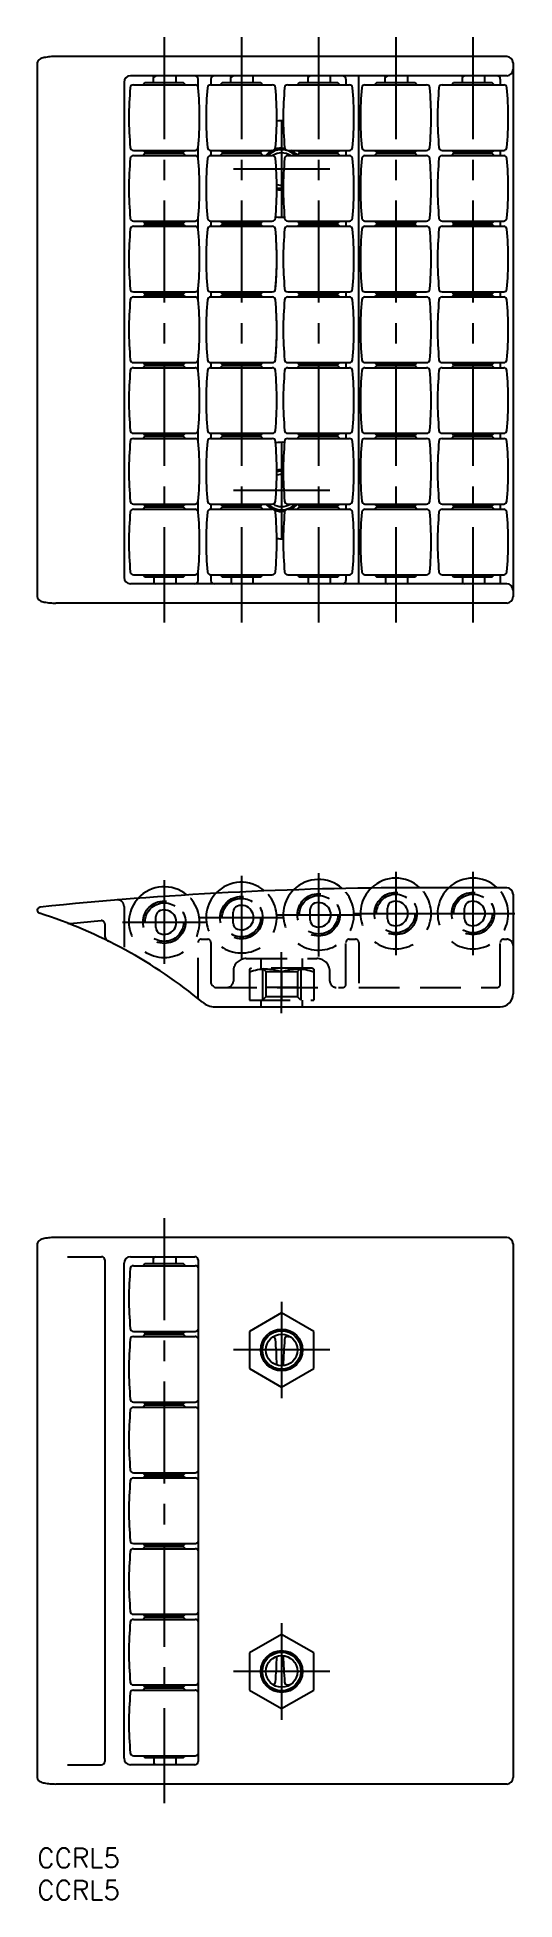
# Model space of a CAD drawing. Extents: x 0 to 74, y -8 to 282.
import ezdxf

# ---------------------------------------------------------------- set-up
doc = ezdxf.new("R2010")
doc.units = 0
doc.header["$LTSCALE"] = 0.5
doc.linetypes.add('CENTER', pattern=[50.8, 31.75, -6.35, 6.35, -6.35])
doc.linetypes.add('DASHED', pattern=[19.05, 12.7, -6.35])
for name, color, linetype in [('MSM_CENTER', 1, 'CENTER'), ('MSM_CONTINUOUS', 7, 'CONTINUOUS'), ('MSM_DASHED', 4, 'DASHED'), ('MSM_NARROW', 5, 'CONTINUOUS'), ('MSM_PART_NUMBER', 7, 'CONTINUOUS')]:
    doc.layers.add(name, color=color, linetype=linetype)
doc.styles.get("Standard").update_dxf_attribs({"font": 'txt.shx', "height": 3, "bigfont": 'bigfont.shx'})

# ---------------------------------------------------------------- blocks, each defined once
blk = doc.blocks.new('*U26')
at = {"layer": 'MSM_PART_NUMBER'}
blk.add_text('CCRL5', height=3, dxfattribs=at).set_placement((0, -3))
blk = doc.blocks.new('*U27')
at = {"layer": 'MSM_PART_NUMBER'}
blk.add_text('CCRL5', height=3, dxfattribs=at).set_placement((0, -8))

msp = doc.modelspace()

# ---------------------------------------------------------------- linework, layer by layer
at = {"layer": 'MSM_CENTER'}
for p, q in [((19.75, 281.66), (19.75, 190.66)), ((31.75, 281.66), (31.75, 190.66)), ((43.75, 281.66), (43.75, 190.66)), ((55.75, 281.66), (55.75, 190.66)), ((67.75, 281.66), (67.75, 190.66)), ((38, 268.66), (38, 253.66)), ((45.5, 261.16), (30.5, 261.16)), ((38, 218.66), (38, 203.66)), ((45.5, 211.16), (30.5, 211.16)), ((31.75, 151.24), (31.75, 138.24)), ((43.75, 151.68), (43.75, 138.68)), ((55.75, 151.88), (55.75, 138.88)), ((67.75, 151.88), (67.75, 138.88)), ((19.75, 150.54), (19.75, 137.54)), ((37.25, 145.18), (50.25, 145.18)), ((49.25, 145.38), (62.25, 145.38)), ((61.25, 145.38), (74.25, 145.38)), ((13.25, 144.04), (26.25, 144.04)), ((25.25, 144.74), (38.25, 144.74)), ((38, 129.88), (38, 139.38)), ((19.75, 98), (19.75, 7)), ((38, 85), (38, 70)), ((45.5, 77.5), (30.5, 77.5)), ((38, 35), (38, 20)), ((45.5, 27.5), (30.5, 27.5))]:
    msp.add_line(p, q, dxfattribs=at)
at = {"layer": 'MSM_CONTINUOUS'}
for p, q in [((73, 278.66), (2.87, 278.66)), ((0, 277.66), (0, 194.65)), ((73, 275.66), (14.5, 275.66)), ((18.05, 275.42), (18.45, 275.66)), ((18.05, 275.42), (18.05, 274.56)), ((21.6, 274.56), (21.6, 275.66)), ((30.05, 275.42), (30.45, 275.66)), ((30.05, 275.42), (30.05, 274.56)), ((33.6, 274.56), (33.6, 275.66)), ((42.05, 275.42), (42.45, 275.66)), ((42.05, 275.42), (42.05, 274.56)), ((45.6, 274.56), (45.6, 275.66)), ((50, 196.66), (50, 275.66)), ((54.05, 275.42), (54.45, 275.66)), ((54.05, 275.42), (54.05, 274.56)), ((57.6, 274.56), (57.6, 275.66)), ((66.05, 275.42), (66.45, 275.66)), ((66.05, 275.42), (66.05, 274.56)), ((69.6, 274.56), (69.6, 275.66)), ((74, 277.66), (74, 194.65)), ((13.5, 274.66), (13.5, 197.66)), ((14.96, 274.26), (24.54, 274.26)), ((16.75, 274.56), (16.45, 274.26)), ((22.75, 274.56), (16.75, 274.56)), ((23.05, 274.26), (22.75, 274.56)), ((25, 273.94), (25, 275.16)), ((26.96, 274.26), (36.54, 274.26)), ((27, 275.16), (27, 274.26)), ((28.75, 274.56), (28.45, 274.26)), ((34.75, 274.56), (28.75, 274.56)), ((35.05, 274.26), (34.75, 274.56)), ((38.96, 274.26), (48.54, 274.26)), ((40.75, 274.56), (40.45, 274.26)), ((46.75, 274.56), (40.75, 274.56)), ((47.05, 274.26), (46.75, 274.56)), ((48, 275.16), (48, 274.26)), ((50.96, 274.26), (60.54, 274.26)), ((52.75, 274.56), (52.45, 274.26)), ((58.75, 274.56), (52.75, 274.56)), ((59.05, 274.26), (58.75, 274.56)), ((62.96, 274.26), (72.54, 274.26)), ((64.75, 274.56), (64.45, 274.26)), ((70.75, 274.56), (64.75, 274.56)), ((71.05, 274.26), (70.75, 274.56)), ((72, 275.16), (72, 274.26)), ((14.96, 264.06), (24.54, 264.06)), ((16.45, 264.06), (16.75, 263.76)), ((16.75, 263.76), (22.75, 263.76)), ((18.45, 263.76), (18.45, 263.56)), ((21.6, 263.56), (21.6, 263.76)), ((22.75, 263.76), (23.05, 264.06)), ((25, 262.94), (25, 264.37)), ((26.96, 264.06), (36.54, 264.06)), ((27, 264.06), (27, 263.26)), ((28.45, 264.06), (28.75, 263.76)), ((28.75, 263.76), (34.75, 263.76)), ((30.45, 263.76), (30.45, 263.56)), ((33.6, 263.56), (33.6, 263.76)), ((34.75, 263.76), (35.05, 264.06)), ((38.96, 264.06), (48.54, 264.06)), ((40.45, 264.06), (40.75, 263.76)), ((40.75, 263.76), (46.75, 263.76)), ((42.45, 263.76), (42.45, 263.56)), ((45.6, 263.56), (45.6, 263.76)), ((46.75, 263.76), (47.05, 264.06)), ((48, 264.06), (48, 263.26)), ((50.96, 264.06), (60.54, 264.06)), ((52.45, 264.06), (52.75, 263.76)), ((52.75, 263.76), (58.75, 263.76)), ((54.45, 263.76), (54.45, 263.56)), ((57.6, 263.56), (57.6, 263.76)), ((58.75, 263.76), (59.05, 264.06)), ((62.96, 264.06), (72.54, 264.06)), ((64.45, 264.06), (64.75, 263.76)), ((64.75, 263.76), (70.75, 263.76)), ((66.45, 263.76), (66.45, 263.56)), ((69.6, 263.56), (69.6, 263.76)), ((70.75, 263.76), (71.05, 264.06)), ((72, 264.06), (72, 263.26)), ((14.96, 263.26), (24.54, 263.26)), ((16.75, 263.56), (16.45, 263.26)), ((22.75, 263.56), (16.75, 263.56)), ((23.05, 263.26), (22.75, 263.56)), ((26.96, 263.26), (36.54, 263.26)), ((28.75, 263.56), (28.45, 263.26)), ((34.75, 263.56), (28.75, 263.56)), ((35.05, 263.26), (34.75, 263.56)), ((38.96, 263.26), (48.54, 263.26)), ((40.75, 263.56), (40.45, 263.26)), ((46.75, 263.56), (40.75, 263.56)), ((47.05, 263.26), (46.75, 263.56)), ((50.96, 263.26), (60.54, 263.26)), ((52.75, 263.56), (52.45, 263.26)), ((58.75, 263.56), (52.75, 263.56)), ((59.05, 263.26), (58.75, 263.56)), ((62.96, 263.26), (72.54, 263.26)), ((64.75, 263.56), (64.45, 263.26)), ((70.75, 263.56), (64.75, 263.56)), ((71.05, 263.26), (70.75, 263.56)), ((14.96, 253.06), (24.54, 253.06)), ((14.96, 252.26), (24.54, 252.26)), ((16.45, 253.06), (16.75, 252.76)), ((16.75, 252.56), (16.45, 252.26)), ((16.75, 252.76), (22.75, 252.76)), ((22.75, 252.56), (16.75, 252.56)), ((18.45, 252.76), (18.45, 252.56)), ((21.6, 252.56), (21.6, 252.76)), ((22.75, 252.76), (23.05, 253.06)), ((23.05, 252.26), (22.75, 252.56)), ((25, 251.94), (25, 253.37)), ((26.96, 253.06), (36.54, 253.06)), ((26.96, 252.26), (36.54, 252.26)), ((27, 253.06), (27, 252.26)), ((28.45, 253.06), (28.75, 252.76)), ((28.75, 252.56), (28.45, 252.26)), ((28.75, 252.76), (34.75, 252.76)), ((34.75, 252.56), (28.75, 252.56)), ((30.45, 252.76), (30.45, 252.56)), ((33.6, 252.56), (33.6, 252.76)), ((34.75, 252.76), (35.05, 253.06)), ((35.05, 252.26), (34.75, 252.56)), ((38.96, 253.06), (48.54, 253.06)), ((38.96, 252.26), (48.54, 252.26)), ((40.45, 253.06), (40.75, 252.76)), ((40.75, 252.56), (40.45, 252.26)), ((40.75, 252.76), (46.75, 252.76)), ((46.75, 252.56), (40.75, 252.56)), ((42.45, 252.76), (42.45, 252.56)), ((45.6, 252.56), (45.6, 252.76)), ((46.75, 252.76), (47.05, 253.06)), ((47.05, 252.26), (46.75, 252.56)), ((48, 253.06), (48, 252.26)), ((50.96, 253.06), (60.54, 253.06)), ((50.96, 252.26), (60.54, 252.26)), ((52.45, 253.06), (52.75, 252.76)), ((52.75, 252.56), (52.45, 252.26)), ((52.75, 252.76), (58.75, 252.76)), ((58.75, 252.56), (52.75, 252.56)), ((54.45, 252.76), (54.45, 252.56)), ((57.6, 252.56), (57.6, 252.76)), ((58.75, 252.76), (59.05, 253.06)), ((59.05, 252.26), (58.75, 252.56)), ((62.96, 253.06), (72.54, 253.06)), ((62.96, 252.26), (72.54, 252.26)), ((64.45, 253.06), (64.75, 252.76)), ((64.75, 252.56), (64.45, 252.26)), ((64.75, 252.76), (70.75, 252.76)), ((70.75, 252.56), (64.75, 252.56)), ((66.45, 252.76), (66.45, 252.56)), ((69.6, 252.56), (69.6, 252.76)), ((70.75, 252.76), (71.05, 253.06)), ((71.05, 252.26), (70.75, 252.56)), ((72, 253.06), (72, 252.26)), ((14.96, 242.06), (24.54, 242.06)), ((14.96, 241.26), (24.54, 241.26)), ((16.45, 242.06), (16.75, 241.76)), ((16.75, 241.56), (16.45, 241.26)), ((16.75, 241.76), (22.75, 241.76)), ((22.75, 241.56), (16.75, 241.56)), ((18.45, 241.76), (18.45, 241.56)), ((21.6, 241.56), (21.6, 241.76)), ((22.75, 241.76), (23.05, 242.06)), ((23.05, 241.26), (22.75, 241.56)), ((25, 240.94), (25, 242.37)), ((26.96, 242.06), (36.54, 242.06)), ((26.96, 241.26), (36.54, 241.26)), ((27, 242.06), (27, 241.26)), ((28.45, 242.06), (28.75, 241.76)), ((28.75, 241.56), (28.45, 241.26)), ((28.75, 241.76), (34.75, 241.76)), ((34.75, 241.56), (28.75, 241.56)), ((30.45, 241.76), (30.45, 241.56)), ((33.6, 241.56), (33.6, 241.76)), ((34.75, 241.76), (35.05, 242.06)), ((35.05, 241.26), (34.75, 241.56)), ((38.96, 242.06), (48.54, 242.06)), ((38.96, 241.26), (48.54, 241.26)), ((40.45, 242.06), (40.75, 241.76)), ((40.75, 241.56), (40.45, 241.26)), ((40.75, 241.76), (46.75, 241.76)), ((46.75, 241.56), (40.75, 241.56)), ((42.45, 241.76), (42.45, 241.56)), ((45.6, 241.56), (45.6, 241.76)), ((46.75, 241.76), (47.05, 242.06)), ((47.05, 241.26), (46.75, 241.56)), ((48, 242.06), (48, 241.26)), ((50.96, 242.06), (60.54, 242.06)), ((50.96, 241.26), (60.54, 241.26)), ((52.45, 242.06), (52.75, 241.76)), ((52.75, 241.56), (52.45, 241.26)), ((52.75, 241.76), (58.75, 241.76)), ((58.75, 241.56), (52.75, 241.56)), ((54.45, 241.76), (54.45, 241.56)), ((57.6, 241.56), (57.6, 241.76)), ((58.75, 241.76), (59.05, 242.06)), ((59.05, 241.26), (58.75, 241.56)), ((62.96, 242.06), (72.54, 242.06)), ((62.96, 241.26), (72.54, 241.26)), ((64.45, 242.06), (64.75, 241.76)), ((64.75, 241.56), (64.45, 241.26)), ((64.75, 241.76), (70.75, 241.76)), ((70.75, 241.56), (64.75, 241.56)), ((66.45, 241.76), (66.45, 241.56)), ((69.6, 241.56), (69.6, 241.76)), ((70.75, 241.76), (71.05, 242.06)), ((71.05, 241.26), (70.75, 241.56)), ((72, 242.06), (72, 241.26)), ((14.96, 231.06), (24.54, 231.06)), ((14.96, 230.26), (24.54, 230.26)), ((16.45, 231.06), (16.75, 230.76)), ((16.75, 230.56), (16.45, 230.26)), ((16.75, 230.76), (22.75, 230.76)), ((22.75, 230.56), (16.75, 230.56)), ((18.45, 230.76), (18.45, 230.56)), ((21.6, 230.56), (21.6, 230.76)), ((22.75, 230.76), (23.05, 231.06)), ((23.05, 230.26), (22.75, 230.56)), ((25, 229.94), (25, 231.37)), ((26.96, 231.06), (36.54, 231.06)), ((26.96, 230.26), (36.54, 230.26)), ((27, 231.06), (27, 230.26)), ((28.45, 231.06), (28.75, 230.76)), ((28.75, 230.56), (28.45, 230.26)), ((28.75, 230.76), (34.75, 230.76)), ((34.75, 230.56), (28.75, 230.56)), ((30.45, 230.76), (30.45, 230.56)), ((33.6, 230.56), (33.6, 230.76)), ((34.75, 230.76), (35.05, 231.06)), ((35.05, 230.26), (34.75, 230.56)), ((38.96, 231.06), (48.54, 231.06)), ((38.96, 230.26), (48.54, 230.26)), ((40.45, 231.06), (40.75, 230.76)), ((40.75, 230.56), (40.45, 230.26)), ((40.75, 230.76), (46.75, 230.76)), ((46.75, 230.56), (40.75, 230.56)), ((42.45, 230.76), (42.45, 230.56)), ((45.6, 230.56), (45.6, 230.76)), ((46.75, 230.76), (47.05, 231.06)), ((47.05, 230.26), (46.75, 230.56)), ((48, 231.06), (48, 230.26)), ((50.96, 231.06), (60.54, 231.06)), ((50.96, 230.26), (60.54, 230.26)), ((52.45, 231.06), (52.75, 230.76)), ((52.75, 230.56), (52.45, 230.26)), ((52.75, 230.76), (58.75, 230.76)), ((58.75, 230.56), (52.75, 230.56)), ((54.45, 230.76), (54.45, 230.56)), ((57.6, 230.56), (57.6, 230.76)), ((58.75, 230.76), (59.05, 231.06)), ((59.05, 230.26), (58.75, 230.56)), ((62.96, 231.06), (72.54, 231.06)), ((62.96, 230.26), (72.54, 230.26)), ((64.45, 231.06), (64.75, 230.76)), ((64.75, 230.56), (64.45, 230.26)), ((64.75, 230.76), (70.75, 230.76)), ((70.75, 230.56), (64.75, 230.56)), ((66.45, 230.76), (66.45, 230.56)), ((69.6, 230.56), (69.6, 230.76)), ((70.75, 230.76), (71.05, 231.06)), ((71.05, 230.26), (70.75, 230.56)), ((72, 231.06), (72, 230.26)), ((25, 218.94), (25, 220.37)), ((14.96, 220.06), (24.54, 220.06)), ((14.96, 219.26), (24.54, 219.26)), ((16.45, 220.06), (16.75, 219.76)), ((16.75, 219.56), (16.45, 219.26)), ((16.75, 219.76), (22.75, 219.76)), ((22.75, 219.56), (16.75, 219.56)), ((18.45, 219.76), (18.45, 219.56)), ((21.6, 219.56), (21.6, 219.76)), ((22.75, 219.76), (23.05, 220.06)), ((23.05, 219.26), (22.75, 219.56)), ((26.96, 220.06), (36.54, 220.06)), ((26.96, 219.26), (36.54, 219.26)), ((27, 220.06), (27, 219.26)), ((28.45, 220.06), (28.75, 219.76)), ((28.75, 219.56), (28.45, 219.26)), ((28.75, 219.76), (34.75, 219.76)), ((34.75, 219.56), (28.75, 219.56)), ((30.45, 219.76), (30.45, 219.56)), ((33.6, 219.56), (33.6, 219.76)), ((34.75, 219.76), (35.05, 220.06)), ((35.05, 219.26), (34.75, 219.56)), ((38.96, 220.06), (48.54, 220.06)), ((38.96, 219.26), (48.54, 219.26)), ((40.45, 220.06), (40.75, 219.76)), ((40.75, 219.56), (40.45, 219.26)), ((40.75, 219.76), (46.75, 219.76)), ((46.75, 219.56), (40.75, 219.56)), ((42.45, 219.76), (42.45, 219.56)), ((45.6, 219.56), (45.6, 219.76)), ((46.75, 219.76), (47.05, 220.06)), ((47.05, 219.26), (46.75, 219.56)), ((48, 220.06), (48, 219.26)), ((50.96, 220.06), (60.54, 220.06)), ((50.96, 219.26), (60.54, 219.26)), ((52.45, 220.06), (52.75, 219.76)), ((52.75, 219.56), (52.45, 219.26)), ((52.75, 219.76), (58.75, 219.76)), ((58.75, 219.56), (52.75, 219.56)), ((54.45, 219.76), (54.45, 219.56)), ((57.6, 219.56), (57.6, 219.76)), ((58.75, 219.76), (59.05, 220.06)), ((59.05, 219.26), (58.75, 219.56)), ((62.96, 220.06), (72.54, 220.06)), ((62.96, 219.26), (72.54, 219.26)), ((64.45, 220.06), (64.75, 219.76)), ((64.75, 219.56), (64.45, 219.26)), ((64.75, 219.76), (70.75, 219.76)), ((70.75, 219.56), (64.75, 219.56)), ((66.45, 219.76), (66.45, 219.56)), ((69.6, 219.56), (69.6, 219.76)), ((70.75, 219.76), (71.05, 220.06)), ((71.05, 219.26), (70.75, 219.56)), ((72, 220.06), (72, 219.26)), ((14.96, 209.06), (24.54, 209.06)), ((16.45, 209.06), (16.75, 208.76)), ((16.75, 208.56), (16.45, 208.26)), ((16.75, 208.76), (22.75, 208.76)), ((22.75, 208.56), (16.75, 208.56)), ((18.45, 208.76), (18.45, 208.56)), ((21.6, 208.56), (21.6, 208.76)), ((22.75, 208.76), (23.05, 209.06)), ((23.05, 208.26), (22.75, 208.56)), ((25, 207.94), (25, 209.37)), ((26.96, 209.06), (36.54, 209.06)), ((27, 209.06), (27, 208.26)), ((28.45, 209.06), (28.75, 208.76)), ((28.75, 208.56), (28.45, 208.26)), ((28.75, 208.76), (34.75, 208.76)), ((34.75, 208.56), (28.75, 208.56)), ((30.45, 208.76), (30.45, 208.56)), ((33.6, 208.56), (33.6, 208.76)), ((34.75, 208.76), (35.05, 209.06)), ((35.05, 208.26), (34.75, 208.56)), ((38.96, 209.06), (48.54, 209.06)), ((40.45, 209.06), (40.75, 208.76)), ((40.75, 208.56), (40.45, 208.26)), ((40.75, 208.76), (46.75, 208.76)), ((46.75, 208.56), (40.75, 208.56)), ((42.45, 208.76), (42.45, 208.56)), ((45.6, 208.56), (45.6, 208.76)), ((46.75, 208.76), (47.05, 209.06)), ((47.05, 208.26), (46.75, 208.56)), ((48, 209.06), (48, 208.26)), ((50.96, 209.06), (60.54, 209.06)), ((52.45, 209.06), (52.75, 208.76)), ((52.75, 208.56), (52.45, 208.26)), ((52.75, 208.76), (58.75, 208.76)), ((58.75, 208.56), (52.75, 208.56)), ((54.45, 208.76), (54.45, 208.56)), ((57.6, 208.56), (57.6, 208.76)), ((58.75, 208.76), (59.05, 209.06)), ((59.05, 208.26), (58.75, 208.56)), ((62.96, 209.06), (72.54, 209.06)), ((64.45, 209.06), (64.75, 208.76)), ((64.75, 208.56), (64.45, 208.26)), ((64.75, 208.76), (70.75, 208.76)), ((70.75, 208.56), (64.75, 208.56)), ((66.45, 208.76), (66.45, 208.56)), ((69.6, 208.56), (69.6, 208.76)), ((70.75, 208.76), (71.05, 209.06)), ((71.05, 208.26), (70.75, 208.56)), ((72, 209.06), (72, 208.26)), ((14.96, 208.26), (24.54, 208.26)), ((26.96, 208.26), (36.54, 208.26)), ((38.96, 208.26), (48.54, 208.26)), ((50.96, 208.26), (60.54, 208.26)), ((62.96, 208.26), (72.54, 208.26)), ((14.96, 198.06), (24.54, 198.06)), ((16.45, 198.06), (16.75, 197.76)), ((16.75, 197.76), (22.75, 197.76)), ((18.15, 197.76), (18.15, 196.83)), ((21.6, 196.66), (21.6, 197.76)), ((22.75, 197.76), (23.05, 198.06)), ((25, 197.16), (25, 198.37)), ((26.96, 198.06), (36.54, 198.06)), ((27, 198.06), (27, 197.16)), ((28.45, 198.06), (28.75, 197.76)), ((28.75, 197.76), (34.75, 197.76)), ((30.15, 197.76), (30.15, 196.83)), ((33.6, 196.66), (33.6, 197.76)), ((34.75, 197.76), (35.05, 198.06)), ((38.96, 198.06), (48.54, 198.06)), ((40.45, 198.06), (40.75, 197.76)), ((40.75, 197.76), (46.75, 197.76)), ((42.15, 197.76), (42.15, 196.83)), ((45.6, 196.66), (45.6, 197.76)), ((46.75, 197.76), (47.05, 198.06)), ((48, 198.06), (48, 197.16)), ((50.96, 198.06), (60.54, 198.06)), ((52.45, 198.06), (52.75, 197.76)), ((52.75, 197.76), (58.75, 197.76)), ((54.15, 197.76), (54.15, 196.83)), ((57.6, 196.66), (57.6, 197.76)), ((58.75, 197.76), (59.05, 198.06)), ((62.96, 198.06), (72.54, 198.06)), ((64.45, 198.06), (64.75, 197.76)), ((64.75, 197.76), (70.75, 197.76)), ((66.15, 197.76), (66.15, 196.83)), ((69.6, 196.66), (69.6, 197.76)), ((70.75, 197.76), (71.05, 198.06)), ((72, 198.06), (72, 196.66)), ((73, 196.66), (14.5, 196.66)), ((18.15, 196.83), (18.45, 196.66)), ((30.15, 196.83), (30.45, 196.66)), ((42.15, 196.83), (42.45, 196.66)), ((54.15, 196.83), (54.45, 196.66)), ((66.15, 196.83), (66.45, 196.66)), ((73, 193.66), (2.87, 193.66)), ((73, 149.38), (59, 149.38)), ((74, 148.38), (74, 132.88)), ((18.45, 143.19), (18.45, 144.89)), ((30.45, 143.89), (30.45, 145.58)), ((42.45, 144.33), (42.45, 146.03)), ((54.45, 144.53), (54.45, 146.22)), ((66.45, 144.54), (66.45, 146.23)), ((27.6, 130.88), (72, 130.88)), ((0, 94), (0, 11)), ((73, 95), (2.87, 95)), ((74, 94), (74, 11)), ((4.68, 92), (10, 92)), ((10.5, 91.5), (10.5, 13.5)), ((13.5, 14), (13.5, 91)), ((14.5, 92), (24.5, 92)), ((14.96, 90.6), (24.54, 90.6)), ((16.75, 90.9), (16.45, 90.6)), ((22.75, 90.9), (16.75, 90.9)), ((18.45, 92), (18.05, 91.77)), ((18.05, 91.77), (18.05, 90.9)), ((21.6, 90.9), (21.6, 92)), ((23.05, 90.6), (22.75, 90.9)), ((25, 91.5), (25, 13.5)), ((14.96, 80.4), (24.54, 80.4)), ((14.96, 79.6), (24.54, 79.6)), ((16.45, 80.4), (16.75, 80.1)), ((16.75, 79.9), (16.45, 79.6)), ((16.75, 80.1), (22.75, 80.1)), ((22.75, 79.9), (16.75, 79.9)), ((18.45, 80.1), (18.45, 79.9)), ((21.6, 79.9), (21.6, 80.1)), ((22.75, 80.1), (23.05, 80.4)), ((23.05, 79.6), (22.75, 79.9)), ((38.96, 79.6), (39.28, 79.6)), ((14.96, 69.4), (24.54, 69.4)), ((14.96, 68.6), (24.54, 68.6)), ((16.45, 69.4), (16.75, 69.1)), ((16.75, 68.9), (16.45, 68.6)), ((16.75, 69.1), (22.75, 69.1)), ((22.75, 68.9), (16.75, 68.9)), ((18.45, 69.1), (18.45, 68.9)), ((21.6, 68.9), (21.6, 69.1)), ((22.75, 69.1), (23.05, 69.4)), ((23.05, 68.6), (22.75, 68.9)), ((14.96, 58.4), (24.54, 58.4)), ((16.45, 58.4), (16.75, 58.1)), ((16.75, 58.1), (22.75, 58.1)), ((18.45, 58.1), (18.45, 57.9)), ((21.6, 57.9), (21.6, 58.1)), ((22.75, 58.1), (23.05, 58.4)), ((14.96, 57.6), (24.54, 57.6)), ((16.75, 57.9), (16.45, 57.6)), ((22.75, 57.9), (16.75, 57.9)), ((23.05, 57.6), (22.75, 57.9)), ((14.96, 47.4), (24.54, 47.4)), ((14.96, 46.6), (24.54, 46.6)), ((16.45, 47.4), (16.75, 47.1)), ((16.75, 46.9), (16.45, 46.6)), ((16.75, 47.1), (22.75, 47.1)), ((22.75, 46.9), (16.75, 46.9)), ((18.45, 47.1), (18.45, 46.9)), ((21.6, 46.9), (21.6, 47.1)), ((22.75, 47.1), (23.05, 47.4)), ((23.05, 46.6), (22.75, 46.9)), ((14.96, 36.4), (24.54, 36.4)), ((14.96, 35.6), (24.54, 35.6)), ((16.45, 36.4), (16.75, 36.1)), ((16.75, 35.9), (16.45, 35.6)), ((16.75, 36.1), (22.75, 36.1)), ((22.75, 35.9), (16.75, 35.9)), ((18.45, 36.1), (18.45, 35.9)), ((21.6, 35.9), (21.6, 36.1)), ((22.75, 36.1), (23.05, 36.4)), ((23.05, 35.6), (22.75, 35.9)), ((14.96, 25.4), (24.54, 25.4)), ((14.96, 24.6), (24.54, 24.6)), ((16.45, 25.4), (16.75, 25.1)), ((16.75, 24.9), (16.45, 24.6)), ((16.75, 25.1), (22.75, 25.1)), ((22.75, 24.9), (16.75, 24.9)), ((18.45, 25.1), (18.45, 24.9)), ((21.6, 24.9), (21.6, 25.1)), ((22.75, 25.1), (23.05, 25.4)), ((23.05, 24.6), (22.75, 24.9)), ((38.96, 25.4), (39.28, 25.4)), ((4.68, 13), (10, 13)), ((24.5, 13), (14.5, 13)), ((14.96, 14.4), (24.54, 14.4)), ((16.45, 14.4), (16.75, 14.1)), ((16.75, 14.1), (22.75, 14.1)), ((18.15, 14.1), (18.15, 13.17)), ((18.15, 13.17), (18.45, 13)), ((21.6, 13), (21.6, 14.1)), ((22.75, 14.1), (23.05, 14.4)), ((73, 10), (2.87, 10))]:
    msp.add_line(p, q, dxfattribs=at)
for centre, radius in [((38, 77.5), 3.25), ((38, 77.5), 2.46), ((38, 27.5), 3.25), ((38, 27.5), 2.46)]:
    msp.add_circle(centre, radius, dxfattribs=at)
for centre, radius, start, end in [((0.72, 277.62), 0.718, 116.6129, 176.5663), ((1.48, 276.21), 2.31, 100.0704, 117.8724), ((2.55, 271.35), 7.29, 94.5103, 101.6565), ((3.03, 263.85), 14.81, 90.5935, 94.0791), ((73, 277.66), 1, 0, 90), ((14.5, 274.66), 1, 90, 180), ((24.5, 275.16), 0.5, 0, 90), ((27.5, 275.16), 0.5, 90, 180), ((47.5, 275.16), 0.5, 0, 90), ((47.5, 275.16), 0.5, 0, 90), ((71.5, 275.16), 0.5, 0, 90), ((73, 276.66), 1, 270, 0), ((64.25, 269.16), 50, 174.6678, 185.3322), ((14.96, 273.76), 0.5, 90, 174.6678), ((24.54, 273.76), 0.5, 5.3322, 90), ((-24.75, 269.16), 50, 354.6678, 5.3322), ((76.25, 269.16), 50, 174.6678, 185.3322), ((26.96, 273.76), 0.5, 90, 174.6678), ((36.54, 273.76), 0.5, 5.3322, 90), ((-12.75, 269.16), 50, 354.6678, 5.3322), ((88.25, 269.16), 50, 174.6678, 185.3322), ((38.96, 273.76), 0.5, 90, 174.6678), ((48.54, 273.76), 0.5, 5.3322, 90), ((-0.75, 269.16), 50, 354.6678, 5.3322), ((100.25, 269.16), 50, 174.6678, 185.3322), ((50.96, 273.76), 0.5, 90, 174.6678), ((60.54, 273.76), 0.5, 5.3322, 90), ((11.25, 269.16), 50, 354.6678, 5.3322), ((112.25, 269.16), 50, 174.6678, 185.3322), ((62.96, 273.76), 0.5, 90, 174.6678), ((72.54, 273.76), 0.5, 5.3322, 90), ((23.25, 269.16), 50, 354.6678, 5.3322), ((38, 261.16), 7.5, 88.0703, 95.7614), ((14.96, 264.56), 0.5, 185.3322, 270), ((24.54, 264.56), 0.5, 270, 354.6678), ((26.96, 264.56), 0.5, 185.3322, 270), ((38, 261.16), 3.25, 116.8354, 139.7478), ((36.54, 264.56), 0.5, 270, 354.6678), ((38, 261.16), 2.5, 56.7652, 123.2349), ((38, 261.16), 3.25, 81.1278, 109.763), ((38.96, 264.56), 0.5, 185.3322, 270), ((38, 261.16), 3.25, 40.6327, 63.0108), ((48.54, 264.56), 0.5, 270, 354.6678), ((50.96, 264.56), 0.5, 185.3322, 270), ((60.54, 264.56), 0.5, 270, 354.6678), ((62.96, 264.56), 0.5, 185.3322, 270), ((72.54, 264.56), 0.5, 270, 354.6678), ((64.25, 258.16), 50, 174.6678, 185.3322), ((14.96, 262.76), 0.5, 90, 174.6678), ((24.54, 262.76), 0.5, 5.3322, 90), ((-24.75, 258.16), 50, 354.6678, 5.3322), ((76.25, 258.16), 50, 174.6678, 185.3322), ((26.96, 262.76), 0.5, 90, 174.6678), ((36.54, 262.76), 0.5, 5.3322, 90), ((-12.75, 258.16), 50, 354.6678, 5.3322), ((-12.75, 258.16), 50, 354.6678, 5.3322), ((88.25, 258.16), 50, 174.6678, 185.3322), ((38.96, 262.76), 0.5, 90, 174.6678), ((48.54, 262.76), 0.5, 5.3322, 90), ((-0.75, 258.16), 50, 354.6678, 5.3322), ((100.25, 258.16), 50, 174.6678, 185.3322), ((50.96, 262.76), 0.5, 90, 174.6678), ((60.54, 262.76), 0.5, 5.3322, 90), ((11.25, 258.16), 50, 354.6678, 5.3322), ((112.25, 258.16), 50, 174.6678, 185.3322), ((62.96, 262.76), 0.5, 90, 174.6678), ((72.54, 262.76), 0.5, 5.3322, 90), ((23.25, 258.16), 50, 354.6678, 5.3322), ((38, 261.16), 2.5, 252.4511, 275.7998), ((38, 261.16), 3.25, 256.6529, 274.4219), ((14.96, 253.56), 0.5, 185.3322, 270), ((14.96, 251.76), 0.5, 90, 174.6678), ((24.54, 253.56), 0.5, 270, 354.6678), ((24.54, 251.76), 0.5, 5.3322, 90), ((26.96, 253.56), 0.5, 185.3322, 270), ((26.96, 251.76), 0.5, 90, 174.6678), ((36.54, 253.56), 0.5, 270, 354.6678), ((36.54, 251.76), 0.5, 5.3322, 90), ((38, 261.16), 7.5, 262.7421, 273.4527), ((38.96, 253.56), 0.5, 185.3322, 270), ((38.96, 251.76), 0.5, 90, 174.6678), ((48.54, 253.56), 0.5, 270, 354.6678), ((48.54, 251.76), 0.5, 5.3322, 90), ((50.96, 253.56), 0.5, 185.3322, 270), ((50.96, 251.76), 0.5, 90, 174.6678), ((60.54, 253.56), 0.5, 270, 354.6678), ((60.54, 251.76), 0.5, 5.3322, 90), ((62.96, 253.56), 0.5, 185.3322, 270), ((62.96, 251.76), 0.5, 90, 174.6678), ((72.54, 253.56), 0.5, 270, 354.6678), ((72.54, 251.76), 0.5, 5.3322, 90), ((64.25, 247.16), 50, 174.6678, 185.3322), ((-24.75, 247.16), 50, 354.6678, 5.3322), ((76.25, 247.16), 50, 174.6678, 185.3322), ((-12.75, 247.16), 50, 354.2681, 5.3322), ((-12.75, 247.16), 50, 354.6678, 5.3322), ((88.25, 247.16), 50, 174.6678, 185.3322), ((-0.75, 247.16), 50, 354.6678, 5.3322), ((100.25, 247.16), 50, 174.6678, 185.3322), ((11.25, 247.16), 50, 354.6678, 5.3322), ((112.25, 247.16), 50, 174.6678, 185.3322), ((23.25, 247.16), 50, 354.6678, 5.3322), ((64.25, 236.16), 50, 174.6678, 185.3322), ((14.96, 242.56), 0.5, 185.3322, 270), ((14.96, 240.76), 0.5, 90, 174.6678), ((24.54, 242.56), 0.5, 270, 354.6678), ((24.54, 240.76), 0.5, 5.3322, 90), ((-24.75, 236.16), 50, 354.6678, 5.3322), ((76.25, 236.16), 50, 174.6678, 185.3322), ((26.96, 242.56), 0.5, 185.3322, 270), ((26.96, 240.76), 0.5, 90, 174.6678), ((36.54, 242.56), 0.5, 270, 354.6678), ((36.54, 240.76), 0.5, 5.3322, 90), ((-12.75, 236.16), 50, 354.2681, 5.3322), ((-12.75, 236.16), 50, 354.6678, 5.3322), ((88.25, 236.16), 50, 174.6678, 185.3322), ((38.96, 242.56), 0.5, 185.3322, 270), ((38.96, 240.76), 0.5, 90, 174.6678), ((48.54, 242.56), 0.5, 270, 354.6678), ((48.54, 240.76), 0.5, 5.3322, 90), ((-0.75, 236.16), 50, 354.6678, 5.3322), ((100.25, 236.16), 50, 174.6678, 185.3322), ((50.96, 242.56), 0.5, 185.3322, 270), ((50.96, 240.76), 0.5, 90, 174.6678), ((60.54, 242.56), 0.5, 270, 354.6678), ((60.54, 240.76), 0.5, 5.3322, 90), ((11.25, 236.16), 50, 354.6678, 5.3322), ((112.25, 236.16), 50, 174.6678, 185.3322), ((62.96, 242.56), 0.5, 185.3322, 270), ((62.96, 240.76), 0.5, 90, 174.6678), ((72.54, 242.56), 0.5, 270, 354.6678), ((72.54, 240.76), 0.5, 5.3322, 90), ((23.25, 236.16), 50, 354.6678, 5.3322), ((64.25, 225.16), 50, 174.6678, 185.3322), ((14.96, 231.56), 0.5, 185.3322, 270), ((14.96, 229.76), 0.5, 90, 174.6678), ((24.54, 231.56), 0.5, 270, 354.6678), ((24.54, 229.76), 0.5, 5.3322, 90), ((-24.75, 225.16), 50, 354.6678, 5.3322), ((76.25, 225.16), 50, 174.6678, 185.3322), ((26.96, 231.56), 0.5, 185.3322, 270), ((26.96, 229.76), 0.5, 90, 174.6678), ((36.54, 231.56), 0.5, 270, 354.6678), ((36.54, 229.76), 0.5, 5.3322, 90), ((-12.75, 225.16), 50, 354.6678, 5.3322), ((88.25, 225.16), 50, 174.6678, 185.3322), ((38.96, 231.56), 0.5, 185.3322, 270), ((38.96, 229.76), 0.5, 90, 174.6678), ((48.54, 231.56), 0.5, 270, 354.6678), ((48.54, 229.76), 0.5, 5.3322, 90), ((-0.75, 225.16), 50, 354.6678, 5.3322), ((100.25, 225.16), 50, 174.6678, 185.3322), ((50.96, 231.56), 0.5, 185.3322, 270), ((50.96, 229.76), 0.5, 90, 174.6678), ((60.54, 231.56), 0.5, 270, 354.6678), ((60.54, 229.76), 0.5, 5.3322, 90), ((11.25, 225.16), 50, 354.6678, 5.3322), ((112.25, 225.16), 50, 174.6678, 185.3322), ((62.96, 231.56), 0.5, 185.3322, 270), ((62.96, 229.76), 0.5, 90, 174.6678), ((72.54, 231.56), 0.5, 270, 354.6678), ((72.54, 229.76), 0.5, 5.3322, 90), ((23.25, 225.16), 50, 354.6678, 5.3322), ((14.96, 220.56), 0.5, 185.3322, 270), ((24.54, 220.56), 0.5, 270, 354.6678), ((26.96, 220.56), 0.5, 185.3322, 270), ((36.54, 220.56), 0.5, 270, 354.6678), ((38.96, 220.56), 0.5, 185.3322, 270), ((48.54, 220.56), 0.5, 270, 354.6678), ((50.96, 220.56), 0.5, 185.3322, 270), ((60.54, 220.56), 0.5, 270, 354.6678), ((62.96, 220.56), 0.5, 185.3322, 270), ((72.54, 220.56), 0.5, 270, 354.6678), ((64.25, 214.16), 50, 174.6678, 185.3322), ((14.96, 218.76), 0.5, 90, 174.6678), ((24.54, 218.76), 0.5, 5.3322, 90), ((-24.75, 214.16), 50, 354.6678, 5.3322), ((76.25, 214.16), 50, 174.6678, 185.3322), ((26.96, 218.76), 0.5, 90, 174.6678), ((36.54, 218.76), 0.5, 5.3322, 90), ((-12.75, 214.16), 50, 354.6678, 5.3322), ((38, 211.16), 7.5, 86.5473, 97.2579), ((88.25, 214.16), 50, 174.6678, 185.3322), ((38.96, 218.76), 0.5, 90, 174.6678), ((48.54, 218.76), 0.5, 5.3322, 90), ((-0.75, 214.16), 50, 354.6678, 5.3322), ((100.25, 214.16), 50, 174.6678, 185.3322), ((50.96, 218.76), 0.5, 90, 174.6678), ((60.54, 218.76), 0.5, 5.3322, 90), ((11.25, 214.16), 50, 354.6678, 5.3322), ((112.25, 214.16), 50, 174.6678, 185.3322), ((62.96, 218.76), 0.5, 90, 174.6678), ((72.54, 218.76), 0.5, 5.3322, 90), ((23.25, 214.16), 50, 354.6678, 5.3322), ((38, 211.16), 3.25, 85.5781, 103.3471), ((38, 211.16), 2.5, 84.2002, 107.5489), ((14.96, 209.56), 0.5, 185.3322, 270), ((24.54, 209.56), 0.5, 270, 354.6678), ((26.96, 209.56), 0.5, 185.3322, 270), ((38, 211.16), 3.25, 220.2525, 243.1652), ((36.54, 209.56), 0.5, 270, 354.6678), ((38, 211.16), 2.5, 236.7652, 302.8594), ((38.96, 209.56), 0.5, 185.3322, 270), ((38, 211.16), 3.25, 296.8348, 319.3673), ((48.54, 209.56), 0.5, 270, 354.6678), ((50.96, 209.56), 0.5, 185.3322, 270), ((60.54, 209.56), 0.5, 270, 354.6678), ((62.96, 209.56), 0.5, 185.3322, 270), ((72.54, 209.56), 0.5, 270, 354.6678), ((64.25, 203.16), 50, 174.6678, 185.3322), ((14.96, 207.76), 0.5, 90, 174.6678), ((24.54, 207.76), 0.5, 5.3322, 90), ((-24.75, 203.16), 50, 354.6678, 5.3322), ((76.25, 203.16), 50, 174.6678, 185.3322), ((26.96, 207.76), 0.5, 90, 174.6678), ((36.54, 207.76), 0.5, 5.3322, 90), ((38, 211.16), 3.25, 250.237, 278.8722), ((-12.75, 203.16), 50, 354.6678, 5.3322), ((88.25, 203.16), 50, 174.6678, 185.3322), ((38.96, 207.76), 0.5, 90, 174.6678), ((48.54, 207.76), 0.5, 5.3322, 90), ((-0.75, 203.16), 50, 354.6678, 5.3322), ((100.25, 203.16), 50, 174.6678, 185.3322), ((50.96, 207.76), 0.5, 90, 174.6678), ((60.54, 207.76), 0.5, 5.3322, 90), ((11.25, 203.16), 50, 354.6678, 5.3322), ((112.25, 203.16), 50, 174.6678, 185.3322), ((62.96, 207.76), 0.5, 90, 174.6678), ((72.54, 207.76), 0.5, 5.3322, 90), ((23.25, 203.16), 50, 354.6678, 5.3322), ((38, 211.16), 7.5, 264.1217, 272.0063), ((14.5, 197.66), 1, 180, 270), ((14.96, 198.56), 0.5, 185.3322, 270), ((24.5, 197.16), 0.5, 270, 0), ((24.54, 198.56), 0.5, 270, 354.6678), ((26.96, 198.56), 0.5, 185.3322, 270), ((27.5, 197.16), 0.5, 180, 270), ((36.54, 198.56), 0.5, 270, 354.6678), ((38.96, 198.56), 0.5, 185.3322, 270), ((47.5, 197.16), 0.5, 270, 0), ((48.54, 198.56), 0.5, 270, 354.6678), ((50.96, 198.56), 0.5, 185.3322, 270), ((60.54, 198.56), 0.5, 270, 354.6678), ((62.96, 198.56), 0.5, 185.3322, 270), ((72.54, 198.56), 0.5, 270, 354.6678), ((0.72, 194.7), 0.718, 183.4337, 243.3871), ((73, 195.66), 1, 0, 90), ((73, 194.66), 1, 270, 0), ((1.48, 196.1), 2.31, 242.1276, 259.9296), ((2.55, 200.96), 7.29, 258.3435, 265.4897), ((3.03, 208.46), 14.81, 265.9209, 269.4065), ((43.75, 145.18), 5.5, 47.984, 135.0909), ((55.75, 145.38), 5.5, 46.7985, 133.8603), ((67.75, 145.38), 5.5, 46.6582, 133.3418), ((59, -422.99), 572.37, 90, 95.8713), ((19.75, 144.04), 5.5, 50.2838, 137.6357), ((31.75, 144.74), 5.5, 49.1468, 136.3492), ((73, 148.38), 1, 0, 90), ((0.5, 145.88), 0.5, 95.7991, 252.4567), ((-22.26, 73.9), 75, 50.2716, 72.4567), ((19.45, 144.89), 1, 109.4712, 180), ((19.75, 144.04), 1.9, 250.5288, 109.4712), ((31.45, 145.58), 1, 109.4712, 180), ((31.75, 144.74), 1.9, 250.5288, 109.4712), ((43.45, 146.03), 1, 109.4712, 180), ((43.75, 145.18), 1.9, 250.5288, 109.4712), ((55.45, 146.22), 1, 109.4712, 180), ((55.75, 145.38), 1.9, 250.5288, 109.4712), ((67.45, 146.23), 1, 109.4712, 180), ((67.75, 145.38), 1.9, 250.5288, 109.4712), ((19.45, 143.19), 1, 180, 250.5288), ((31.45, 143.89), 1, 180, 250.5288), ((43.45, 144.33), 1, 180, 250.5288), ((55.45, 144.53), 1, 180, 250.5288), ((67.45, 144.54), 1, 180, 250.5288), ((27.6, 133.88), 3, 230.2716, 270), ((72, 132.88), 2, 270, 0), ((0.72, 93.96), 0.718, 116.6129, 176.5663), ((1.48, 92.56), 2.31, 100.0704, 117.8724), ((2.55, 87.69), 7.29, 94.5103, 101.6565), ((3.03, 80.19), 14.81, 90.5935, 94.0791), ((73, 94), 1, 0, 90), ((10, 91.5), 0.5, 0, 90), ((14.5, 91), 1, 90, 180), ((64.25, 85.5), 50, 174.6678, 185.3322), ((14.96, 90.1), 0.5, 90, 174.6678), ((24.5, 91.5), 0.5, 0, 90), ((24.54, 90.1), 0.5, 21.8124, 90), ((64.25, 74.5), 50, 174.6678, 185.3322), ((14.96, 80.9), 0.5, 185.3322, 270), ((14.96, 79.1), 0.5, 90, 174.6678), ((24.54, 80.9), 0.5, 270, 338.1877), ((24.54, 79.1), 0.5, 21.8123, 90), ((36.54, 79.1), 0.5, 5.3322, 72.6438), ((-12.75, 74.5), 50, 0.7564, 5.3322), ((88.25, 74.5), 50, 174.6678, 179.3645), ((38.96, 79.1), 0.5, 90, 174.6678), ((14.96, 69.9), 0.5, 185.3322, 270), ((24.54, 69.9), 0.5, 270, 338.1877), ((64.25, 63.5), 50, 174.6678, 185.3322), ((14.96, 68.1), 0.5, 90, 174.6678), ((24.54, 68.1), 0.5, 21.8123, 90), ((14.96, 58.9), 0.5, 185.3322, 270), ((24.54, 58.9), 0.5, 270, 338.1877), ((64.25, 52.5), 50, 174.6678, 185.3322), ((14.96, 57.1), 0.5, 90, 174.6678), ((24.54, 57.1), 0.5, 21.8123, 90), ((14.96, 47.9), 0.5, 185.3322, 270), ((14.96, 46.1), 0.5, 90, 174.6678), ((24.54, 47.9), 0.5, 270, 338.1877), ((24.54, 46.1), 0.5, 21.8123, 90), ((64.25, 41.5), 50, 174.6678, 185.3322), ((64.25, 30.5), 50, 174.6678, 185.3322), ((14.96, 36.9), 0.5, 185.3322, 270), ((14.96, 35.1), 0.5, 90, 174.6678), ((24.54, 36.9), 0.5, 270, 338.1877), ((24.54, 35.1), 0.5, 21.8123, 90), ((-12.75, 30.5), 50, 354.6678, 359.2436), ((88.25, 30.5), 50, 180.6355, 185.3322), ((64.25, 19.5), 50, 174.6678, 185.3322), ((14.96, 25.9), 0.5, 185.3322, 270), ((14.96, 24.1), 0.5, 90, 174.6678), ((24.54, 25.9), 0.5, 270, 338.1877), ((24.54, 24.1), 0.5, 21.8123, 90), ((36.54, 25.9), 0.5, 287.3581, 354.6678), ((38.96, 25.9), 0.5, 185.3322, 270), ((14.96, 14.9), 0.5, 185.3322, 270), ((24.54, 14.9), 0.5, 270, 338.1877), ((10, 13.5), 0.5, 270, 0), ((14.5, 14), 1, 180, 270), ((24.5, 13.5), 0.5, 270, 0), ((0.72, 11.04), 0.718, 183.4337, 243.3871), ((1.48, 12.44), 2.31, 242.1276, 259.9296), ((2.55, 17.31), 7.29, 258.3435, 265.4897), ((3.03, 24.81), 14.81, 265.9209, 269.4065), ((73, 11), 1, 270, 0)]:
    msp.add_arc(centre, radius, start, end, dxfattribs=at)
at = {"layer": 'MSM_DASHED'}
for p, q in [((13.5, 146.49), (13.5, 139.82)), ((5.13, 143.83), (9.96, 144.27)), ((10.5, 143.77), (10.5, 141.99)), ((25, 132.13), (25, 140.88)), ((25.5, 141.38), (26.5, 141.38)), ((27, 140.88), (27, 134.61)), ((48, 134.38), (48, 140.88)), ((48.5, 141.38), (49.5, 141.38)), ((50, 140.88), (50, 133.88)), ((72, 134.38), (72, 140.88)), ((72.5, 141.38), (73, 141.38)), ((30.5, 136.38), (30.5, 134.88)), ((32.5, 138.38), (43.5, 138.38)), ((33.3, 136.88), (33, 136.71)), ((33.3, 136.88), (33, 136.71)), ((33, 136.71), (33, 131.88)), ((42.7, 136.88), (33.3, 136.88)), ((34.75, 138.38), (34.75, 136.88)), ((35, 136.88), (35, 131.88)), ((35, 136.88), (35.54, 136.34)), ((35.54, 136.34), (35.54, 132.43)), ((35.54, 136.34), (40.46, 136.34)), ((38, 136.26), (38, 131.88)), ((41, 136.88), (40.46, 136.34)), ((40.46, 136.34), (40.46, 132.43)), ((41, 136.88), (41, 131.88)), ((41.25, 136.88), (41.25, 138.38)), ((43, 136.71), (42.7, 136.88)), ((43, 136.71), (42.7, 136.88)), ((43, 136.71), (43, 131.88)), ((45.5, 134.88), (45.5, 136.38)), ((27.78, 133.88), (47.5, 133.88)), ((40.46, 133.88), (35.54, 133.88)), ((50, 133.88), (71.5, 133.88)), ((33, 131.88), (43, 131.88)), ((34.75, 131.88), (34.75, 130.88)), ((35, 131.88), (35.54, 132.43)), ((40.46, 132.43), (35.54, 132.43)), ((41, 131.88), (40.46, 132.43)), ((41.25, 130.88), (41.25, 131.88)), ((38, 83.27), (33, 80.39)), ((43, 80.39), (38, 83.27)), ((33, 80.39), (33, 74.61)), ((43, 74.61), (43, 80.39)), ((33, 74.61), (38, 71.73)), ((38, 71.73), (43, 74.61)), ((38, 33.27), (33, 30.39)), ((43, 30.39), (38, 33.27)), ((33, 30.39), (33, 24.61)), ((43, 24.61), (43, 30.39)), ((33, 24.61), (38, 21.73)), ((38, 21.73), (43, 24.61))]:
    msp.add_line(p, q, dxfattribs=at)
for centre, radius in [((31.75, 144.74), 3.3), ((31.75, 144.74), 3), ((43.75, 145.18), 3.3), ((43.75, 145.18), 3), ((55.75, 145.38), 3.3), ((55.75, 145.38), 3), ((67.75, 145.38), 3.3), ((67.75, 145.38), 3), ((19.75, 144.04), 3.3), ((19.75, 144.04), 3)]:
    msp.add_circle(centre, radius, dxfattribs=at)
for centre, radius, start, end in [((19.75, 144.04), 5.5, 137.6357, 50.2838), ((31.75, 144.74), 5.5, 136.3492, 49.1468), ((43.75, 145.18), 5.5, 135.0909, 47.984), ((55.75, 145.38), 5.5, 133.8603, 46.7985), ((67.75, 145.38), 5.5, 133.3418, 46.6582), ((12.5, 146.49), 1, 0, 94.668), ((5.04, 144.83), 1, 248.9533, 275.429), ((10, 143.77), 0.5, 0, 94.9413), ((11.5, 141.99), 1, 180, 243.6291), ((25.5, 140.88), 0.5, 90, 180), ((26.5, 140.88), 0.5, 0, 90), ((48.5, 140.88), 0.5, 90, 180), ((49.5, 140.88), 0.5, 0, 90), ((72.5, 140.88), 0.5, 90, 180), ((73, 140.38), 1, 0, 90), ((32.5, 136.38), 2, 90, 180), ((35.5, 129.49), 7.22, 69.7438, 110.2562), ((40.5, 129.49), 7.22, 69.7438, 110.2562), ((43.5, 136.38), 2, 0, 90), ((27.5, 134.61), 0.5, 180, 230.6648), ((-22.26, 73.9), 78, 50.4036, 50.6648), ((27.78, 134.38), 0.5, 230.4036, 270), ((29.5, 134.88), 1, 270, 0), ((46.5, 134.88), 1, 180, 270), ((47.5, 134.38), 0.5, 270, 0), ((71.5, 134.38), 0.5, 270, 0)]:
    msp.add_arc(centre, radius, start, end, dxfattribs=at)
at = {"layer": 'MSM_NARROW'}
for centre in [(38, 77.5), (38, 27.5)]:
    msp.add_circle(centre, 3, dxfattribs=at)
for centre, start, end in [((38, 261.16), 44.4269, 135.5731), ((38, 261.16), 255.5207, 274.7802), ((38, 211.16), 85.2198, 104.4793), ((38, 211.16), 224.4273, 315.5727)]:
    msp.add_arc(centre, 3, start, end, dxfattribs=at)

# ---------------------------------------------------------------- block references
at = {"layer": 'MSM_CONTINUOUS'}
for name in ['*U26', '*U27']:
    msp.add_blockref(name, (0, 0), dxfattribs=at)

doc.saveas('drawing.dxf')
